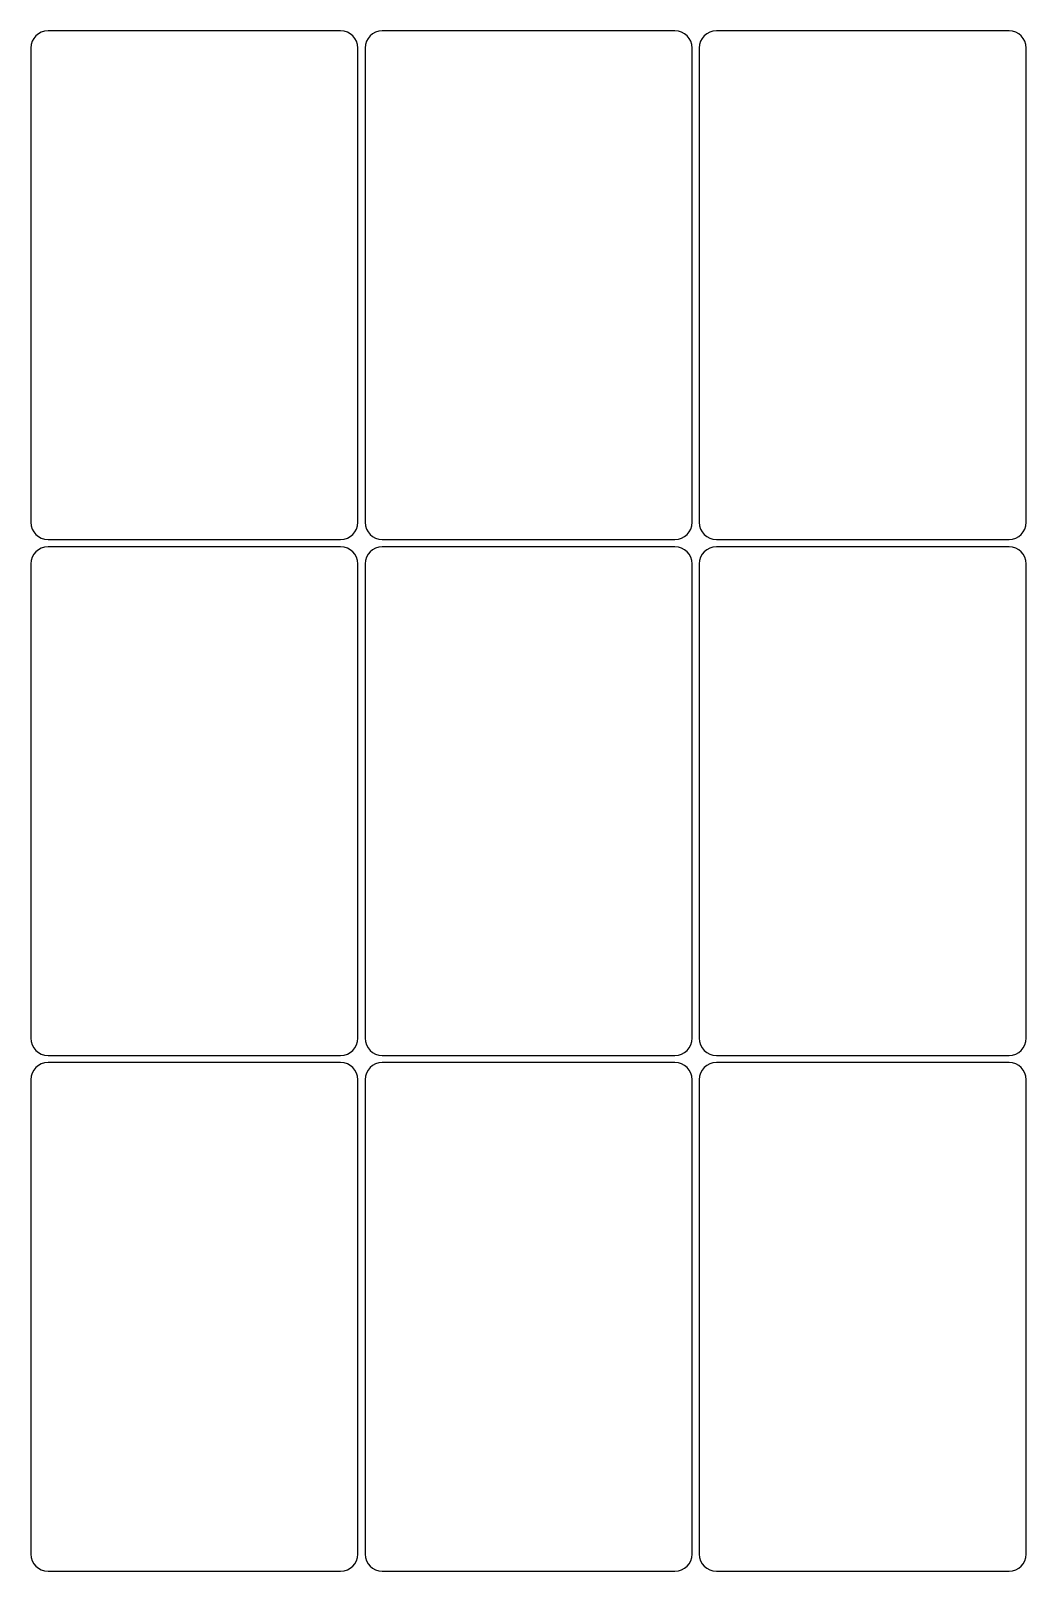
# Model space of a CAD drawing. Header units: inches. Extents: x 0.7 to 7.6, y -11.1 to -0.5.
import ezdxf

# ---------------------------------------------------------------- set-up
doc = ezdxf.new("R2010")
doc.units = ezdxf.units.IN

msp = doc.modelspace()

# ---------------------------------------------------------------- linework, layer by layer
for p, q in [((2.839, -0.547), (0.825, -0.547)), ((5.139, -0.547), (3.125, -0.547)), ((7.439, -0.547), (5.425, -0.547)), ((0.707, -0.665), (0.707, -3.929)), ((2.957, -3.929), (2.957, -0.665)), ((3.007, -0.665), (3.007, -3.929)), ((5.257, -3.929), (5.257, -0.665)), ((5.307, -0.665), (5.307, -3.929)), ((7.557, -3.929), (7.557, -0.665)), ((0.825, -4.047), (2.839, -4.047)), ((2.839, -4.097), (0.825, -4.097)), ((3.125, -4.047), (5.139, -4.047)), ((5.139, -4.097), (3.125, -4.097)), ((5.425, -4.047), (7.439, -4.047)), ((7.439, -4.097), (5.425, -4.097)), ((0.707, -4.215), (0.707, -7.479)), ((2.957, -7.479), (2.957, -4.215)), ((3.007, -4.215), (3.007, -7.479)), ((5.257, -7.479), (5.257, -4.215)), ((5.307, -4.215), (5.307, -7.479)), ((7.557, -7.479), (7.557, -4.215)), ((0.825, -7.597), (2.839, -7.597)), ((3.125, -7.597), (5.139, -7.597)), ((5.425, -7.597), (7.439, -7.597)), ((2.839, -7.647), (0.825, -7.647)), ((5.139, -7.647), (3.125, -7.647)), ((7.439, -7.647), (5.425, -7.647)), ((0.707, -7.765), (0.707, -11.029)), ((2.957, -11.029), (2.957, -7.765)), ((3.007, -7.765), (3.007, -11.029)), ((5.257, -11.029), (5.257, -7.765)), ((5.307, -7.765), (5.307, -11.029)), ((7.557, -11.029), (7.557, -7.765)), ((0.825, -11.147), (2.839, -11.147)), ((3.125, -11.147), (5.139, -11.147)), ((5.425, -11.147), (7.439, -11.147))]:
    msp.add_line(p, q)
for centre, start, end in [((0.825, -0.665), 90, 180), ((2.839, -0.665), 0, 90), ((3.125, -0.665), 90, 180), ((5.139, -0.665), 0, 90), ((5.425, -0.665), 90, 180), ((7.439, -0.665), 0, 90), ((0.825, -3.929), 180, 270), ((2.839, -3.929), 270, 360), ((3.125, -3.929), 180, 270), ((5.139, -3.929), 270, 360), ((5.425, -3.929), 180, 270), ((7.439, -3.929), 270, 360), ((0.825, -4.215), 90, 180), ((2.839, -4.215), 0, 90), ((3.125, -4.215), 90, 180), ((5.139, -4.215), 0, 90), ((5.425, -4.215), 90, 180), ((7.439, -4.215), 0, 90), ((0.825, -7.479), 180, 270), ((2.839, -7.479), 270, 360), ((3.125, -7.479), 180, 270), ((5.139, -7.479), 270, 360), ((5.425, -7.479), 180, 270), ((7.439, -7.479), 270, 360), ((0.825, -7.765), 90, 180), ((2.839, -7.765), 0, 90), ((3.125, -7.765), 90, 180), ((5.139, -7.765), 0, 90), ((5.425, -7.765), 90, 180), ((7.439, -7.765), 0, 90), ((0.825, -11.029), 180, 270), ((2.839, -11.029), 270, 360), ((3.125, -11.029), 180, 270), ((5.139, -11.029), 270, 360), ((5.425, -11.029), 180, 270), ((7.439, -11.029), 270, 360)]:
    msp.add_arc(centre, 0.118, start, end)

doc.saveas('drawing.dxf')
